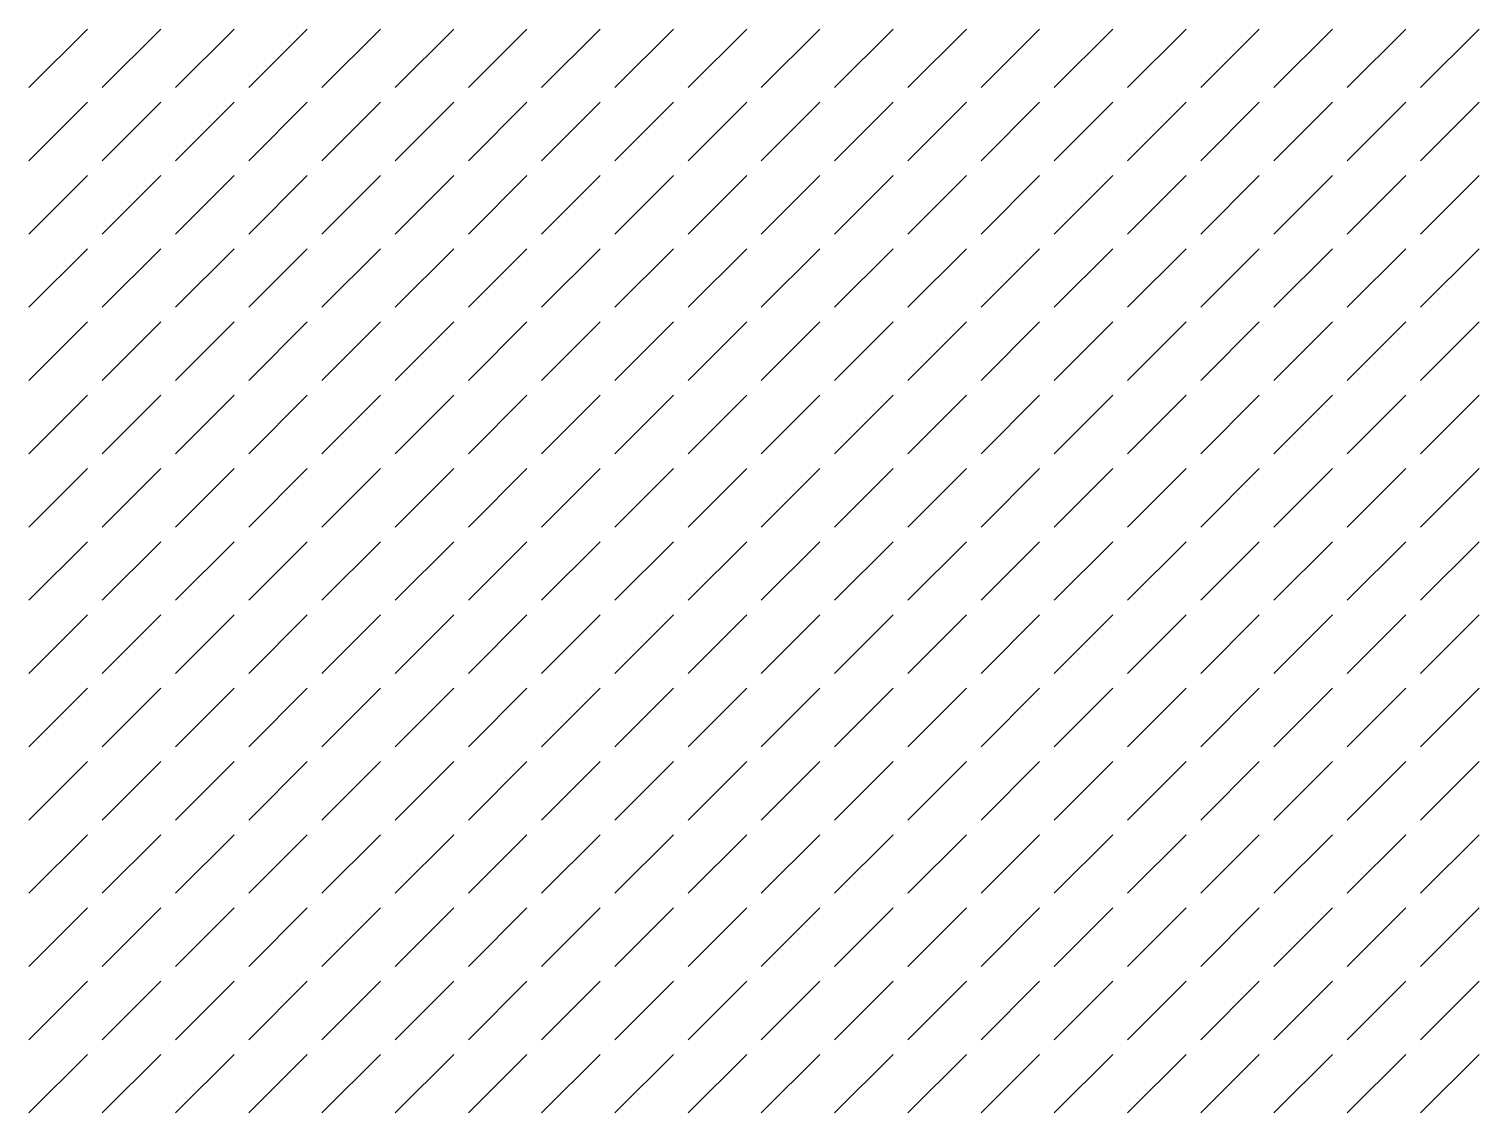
# Model space of a CAD drawing. Header units: metres. Extents: x 0 to 198, y 0 to 148.
import ezdxf

# ---------------------------------------------------------------- set-up
doc = ezdxf.new("R2010")
doc.units = ezdxf.units.M

msp = doc.modelspace()

# ---------------------------------------------------------------- linework, layer by layer
for p, q in [((0, 140), (8, 148)), ((10, 140), (18, 148)), ((20, 140), (28, 148)), ((30, 140), (38, 148)), ((40, 140), (48, 148)), ((50, 140), (58, 148)), ((60, 140), (68, 148)), ((70, 140), (78, 148)), ((80, 140), (88, 148)), ((90, 140), (98, 148)), ((100, 140), (108, 148)), ((110, 140), (118, 148)), ((120, 140), (128, 148)), ((130, 140), (138, 148)), ((140, 140), (148, 148)), ((150, 140), (158, 148)), ((160, 140), (168, 148)), ((170, 140), (178, 148)), ((180, 140), (188, 148)), ((190, 140), (198, 148)), ((0, 130), (8, 138)), ((10, 130), (18, 138)), ((20, 130), (28, 138)), ((30, 130), (38, 138)), ((40, 130), (48, 138)), ((50, 130), (58, 138)), ((60, 130), (68, 138)), ((70, 130), (78, 138)), ((80, 130), (88, 138)), ((90, 130), (98, 138)), ((100, 130), (108, 138)), ((110, 130), (118, 138)), ((120, 130), (128, 138)), ((130, 130), (138, 138)), ((140, 130), (148, 138)), ((150, 130), (158, 138)), ((160, 130), (168, 138)), ((170, 130), (178, 138)), ((180, 130), (188, 138)), ((190, 130), (198, 138)), ((0, 120), (8, 128)), ((10, 120), (18, 128)), ((20, 120), (28, 128)), ((30, 120), (38, 128)), ((40, 120), (48, 128)), ((50, 120), (58, 128)), ((60, 120), (68, 128)), ((70, 120), (78, 128)), ((80, 120), (88, 128)), ((90, 120), (98, 128)), ((100, 120), (108, 128)), ((110, 120), (118, 128)), ((120, 120), (128, 128)), ((130, 120), (138, 128)), ((140, 120), (148, 128)), ((150, 120), (158, 128)), ((160, 120), (168, 128)), ((170, 120), (178, 128)), ((180, 120), (188, 128)), ((190, 120), (198, 128)), ((0, 110), (8, 118)), ((10, 110), (18, 118)), ((20, 110), (28, 118)), ((30, 110), (38, 118)), ((40, 110), (48, 118)), ((50, 110), (58, 118)), ((60, 110), (68, 118)), ((70, 110), (78, 118)), ((80, 110), (88, 118)), ((90, 110), (98, 118)), ((100, 110), (108, 118)), ((110, 110), (118, 118)), ((120, 110), (128, 118)), ((130, 110), (138, 118)), ((140, 110), (148, 118)), ((150, 110), (158, 118)), ((160, 110), (168, 118)), ((170, 110), (178, 118)), ((180, 110), (188, 118)), ((190, 110), (198, 118)), ((0, 100), (8, 108)), ((10, 100), (18, 108)), ((20, 100), (28, 108)), ((30, 100), (38, 108)), ((40, 100), (48, 108)), ((50, 100), (58, 108)), ((60, 100), (68, 108)), ((70, 100), (78, 108)), ((80, 100), (88, 108)), ((90, 100), (98, 108)), ((100, 100), (108, 108)), ((110, 100), (118, 108)), ((120, 100), (128, 108)), ((130, 100), (138, 108)), ((140, 100), (148, 108)), ((150, 100), (158, 108)), ((160, 100), (168, 108)), ((170, 100), (178, 108)), ((180, 100), (188, 108)), ((190, 100), (198, 108)), ((0, 90), (8, 98)), ((10, 90), (18, 98)), ((20, 90), (28, 98)), ((30, 90), (38, 98)), ((40, 90), (48, 98)), ((50, 90), (58, 98)), ((60, 90), (68, 98)), ((70, 90), (78, 98)), ((80, 90), (88, 98)), ((90, 90), (98, 98)), ((100, 90), (108, 98)), ((110, 90), (118, 98)), ((120, 90), (128, 98)), ((130, 90), (138, 98)), ((140, 90), (148, 98)), ((150, 90), (158, 98)), ((160, 90), (168, 98)), ((170, 90), (178, 98)), ((180, 90), (188, 98)), ((190, 90), (198, 98)), ((0, 80), (8, 88)), ((10, 80), (18, 88)), ((20, 80), (28, 88)), ((30, 80), (38, 88)), ((40, 80), (48, 88)), ((50, 80), (58, 88)), ((60, 80), (68, 88)), ((70, 80), (78, 88)), ((80, 80), (88, 88)), ((90, 80), (98, 88)), ((100, 80), (108, 88)), ((110, 80), (118, 88)), ((120, 80), (128, 88)), ((130, 80), (138, 88)), ((140, 80), (148, 88)), ((150, 80), (158, 88)), ((160, 80), (168, 88)), ((170, 80), (178, 88)), ((180, 80), (188, 88)), ((190, 80), (198, 88)), ((0, 70), (8, 78)), ((10, 70), (18, 78)), ((20, 70), (28, 78)), ((30, 70), (38, 78)), ((40, 70), (48, 78)), ((50, 70), (58, 78)), ((60, 70), (68, 78)), ((70, 70), (78, 78)), ((80, 70), (88, 78)), ((90, 70), (98, 78)), ((100, 70), (108, 78)), ((110, 70), (118, 78)), ((120, 70), (128, 78)), ((130, 70), (138, 78)), ((140, 70), (148, 78)), ((150, 70), (158, 78)), ((160, 70), (168, 78)), ((170, 70), (178, 78)), ((180, 70), (188, 78)), ((190, 70), (198, 78)), ((0, 60), (8, 68)), ((10, 60), (18, 68)), ((20, 60), (28, 68)), ((30, 60), (38, 68)), ((40, 60), (48, 68)), ((50, 60), (58, 68)), ((60, 60), (68, 68)), ((70, 60), (78, 68)), ((80, 60), (88, 68)), ((90, 60), (98, 68)), ((100, 60), (108, 68)), ((110, 60), (118, 68)), ((120, 60), (128, 68)), ((130, 60), (138, 68)), ((140, 60), (148, 68)), ((150, 60), (158, 68)), ((160, 60), (168, 68)), ((170, 60), (178, 68)), ((180, 60), (188, 68)), ((190, 60), (198, 68)), ((0, 50), (8, 58)), ((10, 50), (18, 58)), ((20, 50), (28, 58)), ((30, 50), (38, 58)), ((40, 50), (48, 58)), ((50, 50), (58, 58)), ((60, 50), (68, 58)), ((70, 50), (78, 58)), ((80, 50), (88, 58)), ((90, 50), (98, 58)), ((100, 50), (108, 58)), ((110, 50), (118, 58)), ((120, 50), (128, 58)), ((130, 50), (138, 58)), ((140, 50), (148, 58)), ((150, 50), (158, 58)), ((160, 50), (168, 58)), ((170, 50), (178, 58)), ((180, 50), (188, 58)), ((190, 50), (198, 58)), ((0, 40), (8, 48)), ((10, 40), (18, 48)), ((20, 40), (28, 48)), ((30, 40), (38, 48)), ((40, 40), (48, 48)), ((50, 40), (58, 48)), ((60, 40), (68, 48)), ((70, 40), (78, 48)), ((80, 40), (88, 48)), ((90, 40), (98, 48)), ((100, 40), (108, 48)), ((110, 40), (118, 48)), ((120, 40), (128, 48)), ((130, 40), (138, 48)), ((140, 40), (148, 48)), ((150, 40), (158, 48)), ((160, 40), (168, 48)), ((170, 40), (178, 48)), ((180, 40), (188, 48)), ((190, 40), (198, 48)), ((0, 30), (8, 38)), ((10, 30), (18, 38)), ((20, 30), (28, 38)), ((30, 30), (38, 38)), ((40, 30), (48, 38)), ((50, 30), (58, 38)), ((60, 30), (68, 38)), ((70, 30), (78, 38)), ((80, 30), (88, 38)), ((90, 30), (98, 38)), ((100, 30), (108, 38)), ((110, 30), (118, 38)), ((120, 30), (128, 38)), ((130, 30), (138, 38)), ((140, 30), (148, 38)), ((150, 30), (158, 38)), ((160, 30), (168, 38)), ((170, 30), (178, 38)), ((180, 30), (188, 38)), ((190, 30), (198, 38)), ((0, 20), (8, 28)), ((10, 20), (18, 28)), ((20, 20), (28, 28)), ((30, 20), (38, 28)), ((40, 20), (48, 28)), ((50, 20), (58, 28)), ((60, 20), (68, 28)), ((70, 20), (78, 28)), ((80, 20), (88, 28)), ((90, 20), (98, 28)), ((100, 20), (108, 28)), ((110, 20), (118, 28)), ((120, 20), (128, 28)), ((130, 20), (138, 28)), ((140, 20), (148, 28)), ((150, 20), (158, 28)), ((160, 20), (168, 28)), ((170, 20), (178, 28)), ((180, 20), (188, 28)), ((190, 20), (198, 28)), ((0, 10), (8, 18)), ((10, 10), (18, 18)), ((20, 10), (28, 18)), ((30, 10), (38, 18)), ((40, 10), (48, 18)), ((50, 10), (58, 18)), ((60, 10), (68, 18)), ((70, 10), (78, 18)), ((80, 10), (88, 18)), ((90, 10), (98, 18)), ((100, 10), (108, 18)), ((110, 10), (118, 18)), ((120, 10), (128, 18)), ((130, 10), (138, 18)), ((140, 10), (148, 18)), ((150, 10), (158, 18)), ((160, 10), (168, 18)), ((170, 10), (178, 18)), ((180, 10), (188, 18)), ((190, 10), (198, 18)), ((0, 0), (8, 8)), ((10, 0), (18, 8)), ((20, 0), (28, 8)), ((30, 0), (38, 8)), ((40, 0), (48, 8)), ((50, 0), (58, 8)), ((60, 0), (68, 8)), ((70, 0), (78, 8)), ((80, 0), (88, 8)), ((90, 0), (98, 8)), ((100, 0), (108, 8)), ((110, 0), (118, 8)), ((120, 0), (128, 8)), ((130, 0), (138, 8)), ((140, 0), (148, 8)), ((150, 0), (158, 8)), ((160, 0), (168, 8)), ((170, 0), (178, 8)), ((180, 0), (188, 8)), ((190, 0), (198, 8))]:
    msp.add_line(p, q)

doc.saveas('drawing.dxf')
